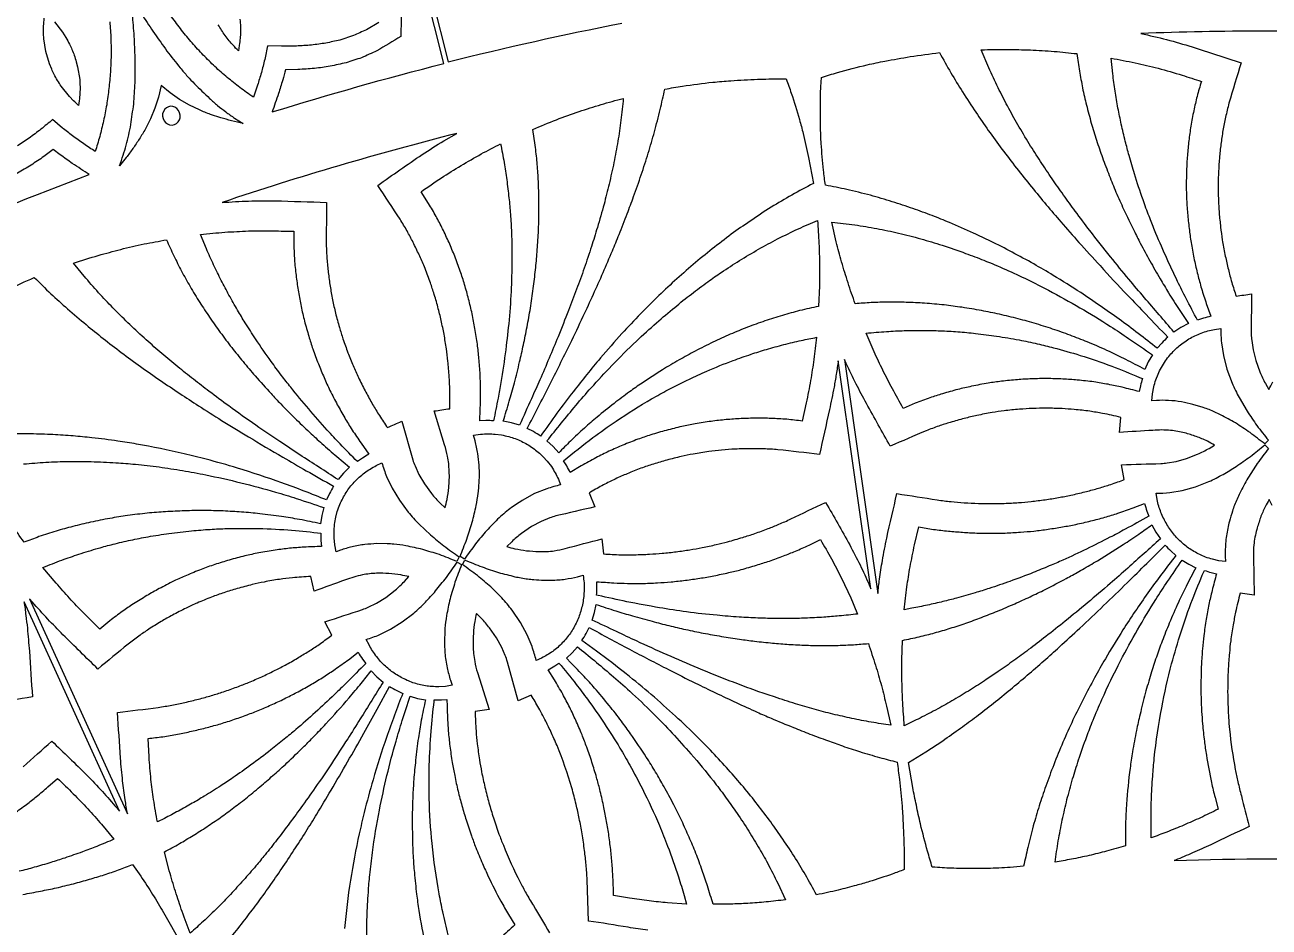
# Model space of a CAD drawing. Extents: x 10 to 990, y 10 to 990.
# Drawn here: x 350.2 to 500, y 787.2 to 895.8 of the extents above; entities that cross this region are included whole.
import ezdxf

# ---------------------------------------------------------------- set-up
doc = ezdxf.new("R2010")
doc.units = 0

msp = doc.modelspace()

# ---------------------------------------------------------------- linework, layer by layer
for points in [[(395.52, 913.8), (401.15, 891.35, -0.013282), (422.09, 896.03, -0.001905)], [(360.44, 896.18, -0.003133), (360.57, 894.12, -0.003097), (360.59, 892.12, -0.003103), (360.51, 890.13, -0.002729), (360.33, 888.15, -0.003329), (360.06, 886.2, -0.002784), (359.68, 884.26, -0.002622), (359.22, 882.37, 0.001228), (358.69, 880.57, -0.003312), (357.3, 881.48, -0.003801), (355.94, 882.46, -0.004162), (354.73, 883.4), (353.55, 884.41, -0.002248), (352.14, 883.25, -0.003639), (350.73, 882.18), (349.32, 881.24, 0.001103)], [(353.76, 896.17), (354.73, 894.94), (355.15, 894.3, -0.011416), (355.58, 893.5, -0.010526), (355.88, 892.86, -0.010041), (356.16, 892.15, -0.012536), (356.4, 891.35), (356.56, 890.75), (356.81, 889.23, -0.008639), (356.85, 888.38, -0.011056), (356.84, 887.6, -0.012065), (356.76, 886.68), (356.68, 886.12), (356.68, 886.12, -0.009172), (356.06, 886.69), (355.57, 887.2), (354.59, 888.42, -0.010229), (354.14, 889.13, -0.011643), (353.74, 889.86, -0.010333), (353.44, 890.5), (353.18, 891.14), (352.75, 892.6), (352.5, 894.14, -0.009735), (352.45, 894.98), (352.46, 895.69, -0.010506), (352.54, 896.61)], [(364.41, 896.89, 0.001577), (365.81, 894.78, 0.001976), (367.32, 892.67, 0.001605), (368.91, 890.64, 0.005455), (369.8, 889.61, 0.005902), (370.62, 888.72, 0.001768), (372.45, 886.96, 0.005025), (373.41, 886.11, 0.004159), (374.4, 885.34, 0.004907), (375.46, 884.59), (376.48, 883.94, -0.002751), (375.1, 884.27, -0.003329), (373.79, 884.63), (372.55, 885.03, -0.004722), (371.23, 885.57), (370.04, 886.14), (368.84, 886.82), (367.69, 887.62), (366.6, 888.53), (366.29, 887.13), (365.87, 885.8), (365.35, 884.52), (364.73, 883.29, -0.003807), (363.98, 882.06, -0.003811), (363.22, 880.93, -0.003587), (362.41, 879.83), (361.6, 878.84, 0.005106), (362.05, 880.11, 0.003181), (362.42, 881.34, 0.00532), (362.72, 882.56, 0.004415), (362.97, 883.83, -0.001308), (363.32, 886.28, -0.001078), (363.49, 888.84, 0.001799), (363.5, 891.5, 0.001295), (363.4, 894.1, 0.002113), (363.2, 896.76)], [(392.81, 896.12), (391.33, 895.23, 0.001121), (389.76, 894.52), (388.13, 893.99, 0.00111), (386.45, 893.62, 0.001086), (384.71, 893.38, -0.003263), (382.89, 893.26, -0.00206), (381.12, 893.24), (379.44, 893.29, -0.002396), (379.08, 891.64, -0.00332), (378.68, 890.07, -0.00246), (378.22, 888.55), (377.72, 887.1, -0.002996), (376.09, 888.27, -0.002436), (374.57, 889.49, -0.003213), (373.09, 890.79, -0.002916), (371.68, 892.18, -0.003091), (370.34, 893.64, -0.002843), (369.08, 895.17, -0.003537), (367.88, 896.77, -0.003323)], [(376.1, 896.51, -0.013033), (376.16, 895.59, -0.012724), (376.17, 894.96, -0.010266), (376.13, 894.2, -0.011015), (376.02, 893.35), (375.91, 892.7), (375.91, 892.7, -0.010425), (375.27, 893.36, -0.01065), (374.79, 893.91, -0.008745), (374.32, 894.52, -0.009786), (373.89, 895.17, -0.00857), (373.5, 895.83, -0.010135)], [(513.99, 894.8, 0.018607), (484.56, 894.78, -0.005996), (487.66, 894.05, -0.005207), (490.71, 893.17, -0.004237), (496.63, 891.24, 0.004014), (495.15, 886.38, 0.007907), (494.75, 884.7, 0.007826), (494.43, 883.09, 0.007214), (494.19, 881.45, 0.007873), (494.01, 879.81, 0.007936), (493.9, 878.15, 0.008056), (493.86, 876.38, 0.005574), (493.88, 874.92, 0.006549), (493.98, 873.16, 0.00639), (494.15, 871.48, 0.004993), (494.36, 869.93, 0.005914), (494.68, 868.19, 0.007217), (495.04, 866.55, 0.004612), (495.43, 865.03, 0.005145), (495.96, 863.34), (496.02, 863.16, -0.00148), (497.88, 863.42), (497.84, 858.57, 0.022814), (497.9, 857.81), (498.06, 856.69), (498.38, 855.41), (498.87, 854.04, 0.02108), (499.54, 852.64), (499.95, 851.93, 0.008883), (500.45, 852.83, 0.023664)], [(338.09, 869.75, -0.013282), (357.97, 877.8, -0.001905), (355.92, 879.13, -0.003677), (354.46, 880.18), (353.62, 880.82, -0.003745), (352.31, 879.83, 0.001114), (350.77, 878.8, 0.001349), (349.1, 877.84, -0.004855)], [(348.1, 863.95, -0.002396), (351.35, 865.4, 0.001779), (353.33, 863.45, 0.001617), (355.34, 861.63, 0.00286), (357.58, 859.73, 0.00287), (359.63, 858.07, 0.002054), (361.82, 856.38, 0.002594), (364.15, 854.67, 0.002981), (366.53, 853.01, 0.002812), (368.85, 851.44, 0.002342), (371.11, 849.96, 0.002962), (373.89, 848.2, 0.00334), (377.12, 846.23, 0.004419), (381.27, 843.77, 0.004514), (384.09, 842.14, 0.000982), (387.36, 840.28), (387.36, 840.28, 0.012913), (386.87, 839.38), (386.52, 838.62, 0.010894), (381.14, 840.69, 0.010947), (375.8, 842.46, 0.008711), (372.04, 843.52, 0.009795), (369.39, 844.18, 0.014543), (363.63, 845.35, 0.01213), (361.41, 845.71, 0.009439), (358.28, 846.1, 0.011203), (356.04, 846.32, 0.007523), (353.58, 846.48, 0.005406), (350.94, 846.57, 0.004566), (348.2, 846.57, 0.005879)], [(350.06, 842.95, -0.004623), (352.74, 843.16, -0.006018), (355.51, 843.26, -0.006414), (358.19, 843.24, -0.00698), (361.17, 843.1, -0.006397), (363.52, 842.92, -0.007053), (366.37, 842.59, -0.007778), (369.2, 842.16, -0.008689), (371.99, 841.64, -0.02126), (380.39, 839.56, -0.010207), (382.88, 838.8, -0.002678), (386.19, 837.7), (386.19, 837.7), (385.95, 836.74), (385.8, 835.75, 0.006887), (383.27, 836.27, 0.00639), (381.1, 836.63, 0.007628), (378.5, 836.96, 0.008197), (376.3, 837.16, 0.008055), (374.08, 837.29, 0.007534), (371.76, 837.35, 0.006855), (369.45, 837.31, 0.006797), (367.15, 837.2, 0.006392), (364.95, 837.03, 0.006441), (362.57, 836.74, 0.006989), (360.44, 836.4, 0.007297), (358.13, 835.94, 0.007473), (355.98, 835.43, 0.007664), (353.97, 834.87, 0.007518), (351.91, 834.2, 0.001404), (350.12, 833.53, -0.002097), (348.59, 835.69, -0.004133)], [(500.38, 837.96), (499.99, 838.66, 0.010404), (499.52, 837.81, 0.024277), (498.95, 836.48, 0.008476), (498.5, 835.07, 0.038392), (498.15, 833.2, 0.023625), (498.1, 831.81), (498.2, 827.16), (496.51, 827.39, 0.014788), (495.96, 825.12, 0.008323), (495.66, 823.59, 0.009127), (495.37, 821.65, 0.010631), (495.21, 820.19, 0.009551), (495.08, 818.33, 0.011364), (495.01, 816.36, 0.012589), (495.02, 814.49, 0.009536), (495.11, 812.44, 0.01029), (495.23, 810.98, 0.023463), (495.92, 806.18, 0.01293), (496.23, 804.69, 0.01144), (496.65, 803, -0.001444), (497.59, 799.31, 0.003056), (492.96, 797.09, -0.002954), (490.79, 796.12, -0.002964), (488.71, 795.26), (488.58, 795.21), (488.58, 795.21, -0.019669), (511.86, 795.16, -0.013584)], [(350.01, 806.49, -0.003516), (353.46, 809.58, -0.00419), (357.67, 805.5, -0.005629), (359.54, 803.52, -0.005368), (361.27, 801.55), (361.61, 801.14), (350.11, 826.37, -0.008968), (350.33, 824.72, -0.007036), (350.51, 823.18, -0.003449), (350.75, 820.42, 0.002665), (351.12, 814.9, 0.005626), (346.17, 814.05, 0.008121)], [(425.21, 786.83, -0.002967), (422.84, 787.17, 0.004415), (418.08, 787.92), (417.9, 792.9, 0.006959), (417.77, 794.7, 0.008511), (417.58, 796.42, 0.010188), (417.29, 798.43, 0.01204), (416.95, 800.25, 0.012009), (416.57, 801.97, 0.008927), (416.05, 803.96, 0.027621), (414.27, 809.05, 0.008774), (413.51, 810.75, 0.009702), (412.82, 812.17, 0.008285), (412.09, 813.54, 0.008728), (411.14, 815.13), (409.6, 814.43), (408.31, 819.11, 0.024354), (408.02, 819.91), (407.62, 820.86), (406.97, 822.02), (406.15, 823.21, 0.022061), (405.15, 824.38), (404.57, 824.94, 0.010404), (404.37, 823.99, 0.024277), (404.2, 822.56, 0.008476), (404.16, 821.07, 0.038392), (404.36, 819.18, 0.023625), (404.69, 817.84), (406.1, 813.4), (404.42, 813.15, 0.014788), (404.52, 810.81, 0.008323), (404.67, 809.26, 0.009127), (404.94, 807.32, 0.010631), (405.19, 805.87, 0.009551), (405.59, 804.05, 0.011364), (406.08, 802.14, 0.012589), (406.62, 800.34, 0.009536), (407.28, 798.4, 0.01029), (407.81, 797.04, 0.023463), (409.83, 792.62, 0.01293), (410.54, 791.28, 0.01144), (411.42, 789.78, -0.001444), (413.36, 786.51, 0.003056)], [(375.06, 786.02, 0.002069), (376.69, 788.07, 0.002167), (378.13, 789.96, 0.002526), (379.65, 792.07, 0.00297), (381.14, 794.23, 0.003298), (382.6, 796.44, 0.003607), (384.04, 798.68, 0.003765), (385.36, 800.8, 0.003417), (387.07, 803.67, 0.006671), (391.01, 810.53, 0.004045), (392.61, 813.42), (394.11, 816.17), (394.11, 816.17, 0.01132), (394.97, 815.67), (395.7, 815.33, 0.011081), (393.74, 810.04, 0.010933), (392.12, 804.93, 0.008787), (391.06, 801, 0.008188), (390.46, 798.42, 0.013135), (389.4, 792.83, 0.01632), (388.69, 787.01, 0.006818)], [(391.36, 786, -0.005556), (391.4, 788.41, -0.007159), (391.56, 791.38, -0.007503), (391.73, 793.48, -0.007235), (392.05, 796.16, -0.014763), (392.89, 801.28, -0.02071), (394.89, 809.57, -0.009163), (395.64, 812.05, -0.002264), (396.58, 814.99), (396.58, 814.99), (397.49, 814.73), (398.43, 814.56, 0.006487), (397.93, 812.09, 0.006033), (397.58, 809.99, 0.007926), (397.25, 807.28, 0.009944), (397.03, 804.96, 0.01011), (396.91, 802.91, 0.008723), (396.85, 800.78, 0.008714), (396.86, 798.36, 0.009651), (396.95, 795.76, 0.011811), (397.1, 793.76, 0.00961), (397.37, 791.15, 0.01243), (397.64, 789.21, 0.017012), (398.44, 784.94, 0.012575)], [(401.18, 786.25, -0.008052), (400.52, 789.04, -0.010726), (400.09, 791.18, -0.022211), (399.24, 797.25, -0.019739), (398.89, 802.66, -0.010891), (398.9, 806.68, -0.011413), (399.11, 810.78, -0.00806), (399.48, 814.37), (399.5, 814.56), (399.5, 814.56, 0.012397), (400.35, 814.55), (401.02, 814.58, 0.006674), (401.08, 812.5, 0.007487), (401.18, 810.79, 0.007545), (401.37, 808.99, 0.007942), (401.66, 807.02, 0.00767), (401.95, 805.43, 0.006978), (402.36, 803.57, 0.007301), (402.82, 801.82, 0.00783), (403.33, 800.09, 0.008185), (403.97, 798.2, 0.007629), (404.49, 796.78, 0.00747), (405.3, 794.84, 0.009213), (406, 793.3, 0.013693), (407.51, 790.31, 0.007131), (408.43, 788.7), (409.19, 787.45, -0.002462), (407.44, 785.87, -0.003421)], [(348.94, 800.9, 0.006358), (350.41, 801.97, 0.003909), (351.61, 802.91, 0.005476), (352.99, 804.08), (354.12, 805.1, -0.005367), (356.04, 803.25, -0.005693), (357.78, 801.44, -0.005725), (359.45, 799.57), (360.94, 797.77, -0.004277), (358.87, 796.91, -0.004129), (357.13, 796.25, -0.004992), (355.01, 795.51, -0.006475), (353.33, 794.97, -0.00563), (351.35, 794.39, -0.005587), (349.53, 793.91, -0.005989)], [(349.96, 791.13, 0.003994), (352.1, 791.53, 0.004657), (354.01, 791.92, 0.00479), (356.07, 792.42, 0.005365), (357.98, 792.95, 0.005062), (359.77, 793.49, 0.002571), (361.5, 794.08, -0.001503), (363.18, 794.72, -0.004824), (364.73, 792.47, -0.00473), (366.1, 790.31, -0.004779), (367.4, 788.11), (368.54, 786.05, -0.001428)]]:
    msp.add_lwpolyline(points, format="xyb")
for points in [[(379.98, 885.33, -0.013094), (400.66, 891.16), (394.99, 913.65, -0.000937), (393.5, 911.65, -0.002796), (392.4, 910.3), (391.64, 909.44, -0.004801), (392.49, 907.92), (393.36, 906.16), (394.14, 904.24), (394.77, 902.26), (395.23, 900.19), (395.48, 898.11, -0.005631), (395.52, 896.92, 0.000825), (395.47, 894.42, 0.002062), (392.58, 892.68, 0.001351), (390.75, 891.86, 0.001077), (388.88, 891.25, 0.001279), (386.98, 890.83, 0.001112), (385.06, 890.56, -0.002624), (383.08, 890.44), (381.57, 890.42, -0.004239), (381.25, 889.18, -0.002406), (380.74, 887.54, 0.00144), (379.98, 885.33)], [(490.28, 859.88), (489.38, 859.4), (488.54, 858.83, 0.001608), (484.97, 862.99, -0.003988), (483.11, 865.19, -0.003954), (480.9, 867.9, -0.006998), (478.41, 871.05, -0.003845), (476.66, 873.38, -0.004721), (475.25, 875.33, -0.003852), (473.86, 877.3, -0.002457), (472.47, 879.38, -0.001429), (471.12, 881.49, -0.002872), (469.75, 883.8, -0.003184), (468.5, 886.05, -0.002728), (467.36, 888.25, -0.003427), (466.25, 890.65), (465.33, 892.82, -0.005532), (468.45, 892.86, -0.00429), (471.25, 892.8, -0.004533), (474.12, 892.63, -0.001896), (476.86, 892.35, 0.00321), (477.16, 890.25, 0.003535), (477.53, 888.22, 0.003076), (478, 886.16, 0.004701), (478.58, 884, 0.004657), (479.21, 881.93, 0.004468), (479.93, 879.84, 0.004461), (480.75, 877.68, 0.004203), (481.56, 875.68, 0.003865), (482.48, 873.62, 0.00486), (483.73, 871.03, 0.005987), (484.49, 869.52, 0.004128), (485.63, 867.41, 0.004616), (486.87, 865.26, 0.004162), (487.9, 863.54, 0.003945), (489.18, 861.53), (490.28, 859.88)], [(487.8, 858.23, 0.012913), (487.06, 857.51), (486.52, 856.88, 0.010894), (481.94, 860.38, 0.010947), (477.31, 863.58, 0.008711), (474, 865.66, 0.009795), (471.65, 867.03, 0.014543), (466.45, 869.78, 0.01213), (464.42, 870.75, 0.009439), (461.52, 872.01, 0.011203), (459.44, 872.85, 0.007523), (457.12, 873.7, 0.005406), (454.62, 874.53, 0.004566), (451.99, 875.3, 0.005879), (449.14, 876, 0.001977), (446.58, 876.52, -0.00597), (446.35, 878.32, -0.008679), (446.07, 881.55, -0.008318), (446, 883.28, -0.002868), (445.97, 886.34, -0.008584), (446.03, 888.35), (446.1, 889.49, -0.006664), (448.02, 890.08, -0.010791), (451.62, 891.01, -0.009835), (453.74, 891.45, -0.004728), (456.79, 892, -0.002396), (460.31, 892.48, 0.001779), (461.67, 890.05, 0.001617), (463.08, 887.74, 0.00286), (464.69, 885.29, 0.00287), (466.19, 883.11, 0.002054), (467.83, 880.87, 0.002594), (469.58, 878.58, 0.002981), (471.39, 876.31, 0.002812), (473.17, 874.15, 0.002342), (474.92, 872.1, 0.002962), (477.1, 869.63, 0.00334), (479.64, 866.83, 0.004419), (482.93, 863.29, 0.004514), (485.18, 860.93, 0.000982), (487.8, 858.23)], [(492.97, 860.73, 0.010097), (492.08, 860.49), (491.38, 860.25, -0.004617), (490, 862.88, -0.008856), (488.98, 864.92, -0.015247), (486.2, 871.11, -0.009138), (485.54, 872.78, -0.009201), (484.82, 874.76, -0.011271), (483.79, 877.87, -0.00678), (483.14, 880.08, -0.007377), (482.68, 881.81, -0.005415), (482.2, 883.85, -0.005542), (481.8, 885.8, -0.004706), (481.45, 887.85, -0.005268), (481.17, 889.94), (480.98, 891.81, -0.004465), (483.88, 891.25, -0.004641), (486.62, 890.59, -0.00635), (489.51, 889.76, -0.001846), (491.84, 889.01, 0.005409), (491.32, 887.21, 0.004903), (490.92, 885.48, 0.007337), (490.57, 883.63, 0.006988), (490.33, 881.86, 0.007464), (490.15, 880.09, 0.007357), (490.05, 878.29, 0.007559), (490.02, 876.39, 0.005081), (490.06, 874.79, 0.006042), (490.19, 872.89, 0.005907), (490.39, 871.09, 0.004508), (490.63, 869.39, 0.005419), (490.99, 867.52, 0.00663), (491.4, 865.75, 0.004092), (491.85, 864.08, 0.004762), (492.43, 862.26), (492.97, 860.73)], [(412.3, 846.31, 0.012729), (411.43, 846.85), (410.68, 847.24, 0.002439), (413.33, 852.37, 0.002903), (415.84, 857.41, 0.003222), (417.43, 860.74, 0.006232), (418.65, 863.38, 0.006828), (420.94, 868.62, 0.009543), (421.74, 870.57, 0.005116), (422.72, 873.08, 0.003247), (423.49, 875.14, 0.001977), (424.41, 877.76, 0.002516), (425.26, 880.39, 0.001814), (426, 882.92, 0.003), (426.7, 885.64, -0.001194), (427.25, 888.07, -0.007783), (429.37, 888.44, -0.010186), (433.02, 888.91, -0.010067), (435.19, 889.09, -0.005437), (438.41, 889.27, -0.009944), (441.1, 889.31), (441.85, 889.3, -0.006831), (442.47, 887.6, -0.011075), (443.46, 884.41, -0.0096), (443.9, 882.73, -0.003502), (444.56, 879.84), (445.13, 876.72, 0.004732), (442.53, 875.33, 0.004578), (440.07, 873.87, 0.006073), (437.51, 872.19, 0.006043), (435.25, 870.6, 0.005552), (432.96, 868.85, 0.006165), (430.66, 866.96, 0.006575), (428.42, 864.99, 0.006989), (426.26, 862.96, 0.00679), (424.31, 861.02, 0.007494), (422.09, 858.65, 0.008733), (419.5, 855.71, 0.011548), (416.24, 851.69, 0.009041), (414.26, 849.06, 0.00563), (412.3, 846.31)], [(409.77, 847.62), (408.8, 847.92), (407.8, 848.12, 0.002304), (408.52, 850.5, 0.003428), (409.14, 852.71, 0.004353), (409.77, 855.25, 0.004721), (410.23, 857.29, 0.003596), (410.67, 859.45, 0.003441), (411.07, 861.71, 0.004352), (411.41, 864.07, 0.004436), (411.68, 866.32, 0.004644), (411.88, 868.47, 0.004639), (412.03, 870.79, 0.00308), (412.1, 872.81, 0.004276), (412.09, 875.09, 0.004682), (412.02, 877.23, 0.003651), (411.88, 879.25, 0.003692), (411.65, 881.32), (411.35, 883.23, -0.005953), (414.21, 884.4, -0.005921), (416.93, 885.38, -0.004299), (419.58, 886.23, -0.001872), (422.25, 886.97, -0.002568), (421.97, 884.33, -0.001993), (421.6, 881.8, -0.001893), (421.13, 879.26, -0.003056), (420.54, 876.65, -0.001519), (419.93, 874.22, -0.002941), (419.13, 871.42, -0.003489), (418.42, 869.12, -0.002763), (417.55, 866.54, -0.003137), (416.63, 863.98, -0.003759), (415.66, 861.44, -0.004156), (414.39, 858.26, -0.006291), (412.21, 853.1, -0.006343), (411.19, 850.81, 0.002354), (409.77, 847.62)], [(402.2, 882.75, 0.018607), (373.96, 874.44, -0.005996), (377.15, 874.61, -0.005207), (380.32, 874.63, -0.004237), (386.54, 874.44, 0.004014), (386.49, 869.36, 0.007907), (386.58, 867.64, 0.007826), (386.73, 866, 0.007214), (386.96, 864.36, 0.007873), (387.25, 862.73, 0.007936), (387.61, 861.11, 0.008056), (388.07, 859.4, 0.005574), (388.5, 858.01, 0.006549), (389.1, 856.35, 0.00639), (389.73, 854.79, 0.004993), (390.37, 853.35, 0.005914), (391.16, 851.77, 0.007217), (391.97, 850.3, 0.004612), (392.78, 848.96, 0.005145), (393.76, 847.48), (393.87, 847.33, -0.00148), (395.57, 848.1), (396.91, 843.44, 0.022814), (397.18, 842.73), (397.64, 841.7), (398.32, 840.55), (399.17, 839.38, 0.02108), (400.21, 838.22), (400.8, 837.66, 0.008883), (401.03, 838.67, 0.023664), (401.24, 840.12), (401.31, 841.52, 0.026481), (401.23, 843, 0.025679), (401.09, 843.88, 0.028972), (400.73, 845.26), (399.48, 849.33, -0.001432), (401.35, 849.61, 0.010632), (401.37, 851.79, 0.004481), (401.3, 853.46, 0.007066), (401.14, 855.34, 0.005186), (400.96, 856.81, 0.006127), (400.67, 858.56, 0.006706), (400.33, 860.22, 0.007507), (399.93, 861.85, 0.008042), (399.43, 863.56, 0.005953), (398.97, 864.95, 0.007783), (398.3, 866.69, 0.008158), (397.67, 868.13, 0.006967), (396.95, 869.63, 0.005783), (396.22, 871.01, 0.005342), (395.38, 872.42, 0.001827), (392.69, 876.49, -0.005649), (398.05, 880.21, -0.006061), (400.63, 881.84), (402.2, 882.75)], [(406.63, 848.15, 0.013576), (405.71, 848.19), (404.97, 848.16, 0.005551), (405.05, 850.27, 0.006908), (405.07, 852, 0.004239), (405.02, 853.73, 0.005033), (404.87, 855.64, 0.004428), (404.69, 857.36, 0.005616), (404.39, 859.25, 0.006197), (404.05, 861.03, 0.006927), (403.63, 862.8, 0.00592), (403.15, 864.55, 0.005209), (402.63, 866.18, 0.005753), (401.96, 867.95, 0.007337), (401.27, 869.62, 0.006676), (400.5, 871.25, 0.00561), (399.72, 872.76, 0.005107), (398.82, 874.31), (397.91, 875.73, -0.005934), (400.35, 877.4, -0.006201), (402.72, 878.88, -0.006157), (405.15, 880.28, -0.001433), (407.48, 881.5, -0.004673), (407.9, 879.24, -0.005235), (408.22, 877.18, -0.00511), (408.48, 874.99, -0.005448), (408.67, 873.01, -0.005464), (408.79, 870.82, -0.004852), (408.84, 868.8, -0.00541), (408.83, 866.52, -0.006478), (408.76, 864.22, -0.012795), (408.5, 860.29, -0.00468), (408.1, 856.71, -0.008037), (407.51, 852.75, -0.007944), (407.17, 850.88, -0.003604), (406.63, 848.15)], [(414.47, 844.29), (413.8, 845.04), (413.06, 845.72, -0.006383), (416.54, 850, -0.007616), (418.38, 852.12, -0.008793), (420.86, 854.79, -0.012784), (423.82, 857.73, -0.008758), (426.25, 859.94, -0.01022), (428.44, 861.8, -0.011465), (430.45, 863.41, -0.011265), (432.44, 864.89, -0.008553), (434.05, 866.02, -0.005903), (436.23, 867.43, -0.005714), (438.54, 868.81, -0.00499), (440.82, 870.05, -0.005778), (443.34, 871.27, -0.00183), (445.63, 872.27, -0.003888), (445.8, 869.49, -0.002586), (445.88, 866.98, -0.002473), (445.86, 864.4), (445.75, 861.93, 0.006451), (443.48, 861.41, 0.007121), (441.4, 860.84, 0.006916), (439.29, 860.17, 0.006573), (437.2, 859.41, 0.006394), (435.12, 858.56, 0.006448), (433.04, 857.61, 0.00672), (430.91, 856.54, 0.006174), (428.96, 855.47, 0.006119), (426.96, 854.29, 0.00804), (424.51, 852.69, 0.009371), (423, 851.64, 0.007075), (421.14, 850.24, 0.008307), (419.1, 848.59, 0.008512), (417.57, 847.27, 0.007205), (415.89, 845.7, 0.001455), (414.47, 844.29)], [(485.94, 856.09), (485.44, 855.24), (485.02, 854.33, 0.006887), (482.73, 855.53, 0.00639), (480.76, 856.49, 0.007628), (478.36, 857.54, 0.008197), (476.3, 858.35, 0.008055), (474.21, 859.11, 0.007534), (472, 859.81, 0.006855), (469.77, 860.43, 0.006797), (467.53, 860.97, 0.006392), (465.37, 861.42, 0.006441), (463.01, 861.81, 0.006989), (460.87, 862.1, 0.007297), (458.52, 862.3, 0.007473), (456.32, 862.41, 0.007664), (454.22, 862.44, 0.007518), (452.07, 862.38, 0.001404), (450.16, 862.24, -0.002097), (449.3, 864.75, -0.004133), (448.53, 867.3, -0.002636), (447.89, 869.68), (447.35, 872.07, -0.004947), (450.12, 871.75, -0.004391), (452.76, 871.3, -0.004623), (455.39, 870.75, -0.006018), (458.07, 870.06, -0.006414), (460.64, 869.29, -0.00698), (463.46, 868.31, -0.006397), (465.66, 867.48, -0.007053), (468.3, 866.36, -0.007778), (470.9, 865.15, -0.008689), (473.43, 863.86, -0.02126), (480.91, 859.51, -0.010207), (483.07, 858.07, -0.002678), (485.94, 856.09)], [(391.63, 844.14, 0.010097), (390.84, 843.65), (390.24, 843.23, -0.004617), (388.17, 845.36, -0.008856), (386.62, 847.03, -0.015247), (382.21, 852.19, -0.009138), (381.1, 853.61, -0.009201), (379.86, 855.3, -0.011271), (377.98, 858, -0.00678), (376.74, 859.94, -0.007377), (375.81, 861.47, -0.005415), (374.78, 863.29, -0.005542), (373.85, 865.04, -0.004706), (372.93, 866.92, -0.005268), (372.07, 868.84), (371.36, 870.58, -0.004465), (374.3, 870.86, -0.004641), (377.12, 871, -0.00635), (380.13, 871.02, -0.001846), (382.58, 870.96, 0.005409), (382.59, 869.08, 0.004903), (382.68, 867.31, 0.007337), (382.88, 865.43, 0.006988), (383.14, 863.66, 0.007464), (383.46, 861.92, 0.007357), (383.87, 860.16, 0.007559), (384.39, 858.34, 0.005081), (384.87, 856.8, 0.006042), (385.54, 855.02, 0.005907), (386.23, 853.35, 0.004508), (386.94, 851.79, 0.005419), (387.82, 850.09, 0.00663), (388.71, 848.51, 0.004092), (389.61, 847.04, 0.004762), (390.68, 845.45), (391.63, 844.14)], [(389.29, 842.57), (388.56, 841.85), (387.91, 841.07, 0.001608), (383.31, 844.05, -0.003988), (380.91, 845.64, -0.003954), (378.02, 847.61, -0.006998), (374.75, 849.94, -0.003845), (372.41, 851.68, -0.004721), (370.51, 853.15, -0.003852), (368.62, 854.65, -0.002457), (366.7, 856.25, -0.001429), (364.81, 857.9, -0.002872), (362.84, 859.73, -0.003184), (361.01, 861.54, -0.002728), (359.3, 863.32, -0.003427), (357.56, 865.32), (356.06, 867.14, -0.005532), (359.05, 868.06, -0.00429), (361.75, 868.79, -0.004533), (364.56, 869.44, -0.001896), (367.26, 869.94, 0.00321), (368.14, 868.01, 0.003535), (369.07, 866.16, 0.003076), (370.1, 864.32, 0.004701), (371.26, 862.41, 0.004657), (372.45, 860.61, 0.004468), (373.73, 858.8, 0.004461), (375.12, 856.96, 0.004203), (376.47, 855.27, 0.003865), (377.93, 853.55, 0.00486), (379.85, 851.42, 0.005987), (381.01, 850.18, 0.004128), (382.7, 848.48, 0.004616), (384.5, 846.76, 0.004162), (385.97, 845.41, 0.003945), (387.77, 843.84), (389.29, 842.57)], [(484.74, 853.23, 0.013378), (484.5, 852.37), (484.36, 851.66, 0.007728), (482.31, 852.18, 0.008648), (480.62, 852.54, 0.005743), (478.91, 852.83, 0.008218), (476.9, 853.05, 0.008697), (475.18, 853.18, 0.008592), (473.25, 853.23, 0.009228), (471.42, 853.2, 0.007899), (469.69, 853.1, 0.008272), (467.78, 852.91, 0.00597), (466.17, 852.69, 0.007743), (464.18, 852.3, 0.008209), (462.52, 851.92, 0.008734), (460.68, 851.41, 0.006068), (459.16, 850.92, 0.008019), (457.4, 850.26), (455.94, 849.65, -0.002926), (454.64, 852, -0.003688), (453.49, 854.24, -0.002009), (452.45, 856.44), (451.48, 858.69, -0.007247), (453.93, 858.9, -0.007978), (456.08, 859.01, -0.008741), (458.54, 859.03, -0.00889), (460.38, 858.99, -0.007244), (462.52, 858.87, -0.007934), (464.66, 858.67, -0.009134), (467.19, 858.34, -0.010346), (469.9, 857.88, -0.010812), (472.09, 857.42, -0.011888), (474.05, 856.94, -0.0125), (477.25, 856.03, -0.011727), (481.05, 854.73, -0.008979), (484.37, 853.38), (484.74, 853.23)], [(499.48, 845.36, 0.001692), (497.7, 846.73, 0.001578), (495.95, 847.89, 0.00721), (494.14, 848.88, 0.016133), (492.78, 849.49, 0.028005), (492.05, 849.74), (490.83, 850.12, 0.01668), (489.45, 850.42, 0.03597), (487.88, 850.59, 0.026215), (486.42, 850.6), (485.88, 850.56), (485.96, 851.4), (486.11, 852.22, -0.013576), (486.36, 853.09), (486.62, 853.77, -0.01292), (487.02, 854.57), (487.38, 855.18, -0.014506), (487.91, 855.89, -0.01563), (488.45, 856.5, -0.016312), (489.03, 857.05, -0.016234), (489.66, 857.55, -0.013517), (490.34, 858, -0.017024), (491.06, 858.39, -0.015247), (491.82, 858.71, -0.014156), (492.6, 858.97, -0.01582), (493.43, 859.16), (494.19, 859.28, 0.030241), (494.26, 857.55), (494.49, 856.01), (494.92, 854.37), (495.53, 852.7, 0.019773), (496.39, 850.94), (497.34, 849.32, -0.001346), (498.52, 847.58, -0.001536), (499.91, 845.8), (499.48, 845.36)], [(415.87, 841.92, 0.010688), (415.44, 842.71), (415.06, 843.33, -0.013669), (418.58, 846.12, -0.009082), (421.38, 848.1, -0.01806), (425.66, 850.79, -0.007865), (427.63, 851.88, -0.009347), (430.2, 853.16, -0.012086), (432.29, 854.12, -0.014767), (435.47, 855.41, -0.008546), (437.63, 856.16, -0.008385), (439.47, 856.75, -0.00696), (441.57, 857.32, -0.007679), (443.68, 857.83, -0.001427), (445.52, 858.2, -0.00188), (445.2, 855.54, -0.002088), (444.8, 853.01, -0.00349), (444.28, 850.31), (443.8, 848.12, 0.005659), (441.93, 848.33, 0.007605), (440.04, 848.44, 0.007902), (438.24, 848.46, 0.007255), (436.43, 848.41, 0.007923), (434.63, 848.29, 0.007769), (432.81, 848.08, 0.007983), (430.9, 847.78, 0.00599), (429.3, 847.46, 0.006984), (427.42, 847, 0.008563), (425.56, 846.45, 0.005847), (424, 845.93, 0.006695), (422.2, 845.22, 0.008206), (420.52, 844.48, 0.005708), (418.96, 843.71, 0.008185), (417.19, 842.71), (415.87, 841.92)], [(408.23, 833, 0.009254), (409.19, 832.75, 0.023689), (410.61, 832.51, 0.007317), (412.07, 832.4, 0.03906), (413.94, 832.5, 0.024226), (415.27, 832.77, -0.0034), (419.68, 833.93), (419.87, 832.13, 0.009813), (421.97, 832.02, 0.003804), (423.59, 832.02, 0.005909), (425.41, 832.09, 0.007353), (426.93, 832.2, 0.006837), (428.63, 832.39, 0.007508), (430.25, 832.62, 0.006454), (431.76, 832.89, 0.006508), (433.44, 833.25, 0.004709), (434.81, 833.58, 0.006933), (436.63, 834.11, 0.00849), (438.08, 834.58, 0.008178), (439.68, 835.17, 0.008034), (440.99, 835.69, 0.006278), (442.43, 836.33, -0.003516), (446.61, 838.32, -0.00419), (449.5, 833.22, -0.005629), (450.75, 830.8, -0.005368), (451.85, 828.42), (452.05, 827.93), (448.13, 855.38, -0.008968), (447.88, 853.74, -0.007036), (447.62, 852.21, -0.003449), (447.07, 849.49, 0.002665), (445.87, 844.08, 0.005626), (440.87, 844.67, 0.008121), (439.15, 844.77, 0.007943), (437.5, 844.79, 0.009382), (435.74, 844.74, 0.010236), (434.09, 844.62, 0.008606), (432.53, 844.44, 0.009666), (430.67, 844.14, 0.009738), (429.22, 843.85, 0.009397), (427.5, 843.42, 0.009423), (425.88, 842.94, 0.009505), (424.38, 842.43, 0.009298), (422.73, 841.78, 0.008749), (421.28, 841.14, 0.00622), (419.87, 840.44, 0.006975), (418.32, 839.57), (418.15, 839.47), (418.81, 837.78, 0.003495), (414.12, 836.69, 0.023156), (413.4, 836.45), (412.35, 836.04), (411.19, 835.41), (409.99, 834.6, 0.022773), (408.82, 833.59), (408.23, 833)], [(448.87, 855.52), (452.89, 827.36, -0.012311), (453.1, 829.07, -0.006417), (453.44, 831.33, -0.005765), (453.96, 834.02, -0.002683), (455.19, 839.39, -0.00163), (460.04, 838.62, 0.005786), (461.7, 838.42, 0.005803), (463.29, 838.28, 0.007084), (464.99, 838.2, 0.008271), (466.6, 838.18, 0.006576), (468.11, 838.21, 0.006365), (469.82, 838.3, 0.007496), (471.33, 838.43, 0.007155), (473.03, 838.65, 0.007189), (474.64, 838.91, 0.007472), (476.14, 839.2, 0.006956), (477.81, 839.59, 0.00669), (479.29, 839.99, 0.003965), (480.75, 840.43, 0.004459), (482.37, 841), (482.55, 841.07), (482.21, 842.85, -0.003391), (486.97, 843, 0.022335), (487.71, 843.08), (488.8, 843.26), (490.05, 843.61), (491.39, 844.12, 0.020945), (492.76, 844.82), (493.42, 845.23, 0.010231), (492.56, 845.69, 0.025551), (491.23, 846.26, 0.009265), (489.82, 846.7, 0.033955), (488.14, 847, 0.039862), (486, 847, 0.002897), (481.98, 846.75), (482.13, 848.56, 0.014724), (479.94, 849.04, 0.006253), (478.4, 849.3, 0.008427), (476.54, 849.51, 0.006312), (475.07, 849.62, 0.008789), (473.2, 849.66, 0.009532), (471.52, 849.63, 0.00836), (469.94, 849.54, 0.009867), (468.08, 849.35, 0.010027), (466.64, 849.15, 0.009631), (464.82, 848.79, 0.010572), (463.29, 848.43, 0.010202), (461.61, 847.96, 0.009592), (460.23, 847.52, 0.008567), (458.71, 846.95, 0.003535), (454.38, 845.09, 0.001576), (451.51, 850.23, -0.001485), (450.28, 852.57, -0.003421), (449.09, 855.03), (448.87, 855.52)], [(402.6, 831.8, -0.001625), (403.42, 833.91, -0.001479), (404.06, 835.93, 0.004329), (404.54, 837.95, 0.014144), (404.78, 839.43, 0.027527), (404.85, 840.2), (404.93, 841.48, 0.015143), (404.89, 842.81, 0.030674), (404.74, 844.2, 0.019293), (404.41, 845.73), (404.2, 846.42), (405.06, 846.54, -0.014059), (406.01, 846.58, -0.015058), (406.84, 846.54), (407.58, 846.45, -0.012089), (408.47, 846.24, -0.016387), (409.24, 846, -0.014856), (409.99, 845.68, -0.015861), (410.71, 845.3, -0.015452), (411.38, 844.87, -0.015854), (412.01, 844.37, -0.014018), (412.61, 843.82), (413.09, 843.29), (413.59, 842.64, -0.013395), (414.06, 841.87, -0.015353), (414.43, 841.12), (414.71, 840.43, 0.030731), (413.04, 839.96), (411.58, 839.38), (410.08, 838.57, 0.00145), (408.61, 837.57, 0.022213), (407.12, 836.29, 0.001577), (405.81, 834.95, 0.001614), (404.45, 833.33, 0.001806), (403.14, 831.5), (402.6, 831.8)], [(499.92, 844.82, 0.001539), (498.57, 843.02, 0.001346), (497.43, 841.26, 0.006778), (496.46, 839.45, 0.015564), (495.83, 838, 0.022764), (495.59, 837.27, 0.009602), (495.21, 836.06, 0.025025), (494.86, 834.31, 0.021214), (494.76, 833.39, 0.021886), (494.71, 831.84), (494.73, 831.21), (493.95, 831.31), (493.17, 831.48, -0.012983), (492.35, 831.74, -0.016563), (491.64, 832.05, -0.012436), (490.95, 832.42, -0.016938), (490.3, 832.83, -0.014496), (489.7, 833.3, -0.014488), (489.12, 833.83, -0.014986), (488.59, 834.4, -0.014973), (488.12, 835.01, -0.012659), (487.68, 835.68, -0.015178), (487.3, 836.38, -0.014557), (486.97, 837.12, -0.013279), (486.71, 837.88, -0.014329), (486.51, 838.68), (486.38, 839.42, 0.029241), (488.05, 839.52), (489.54, 839.77), (491.13, 840.21), (492.74, 840.83, 0.019633), (494.46, 841.7, -0.001355), (496.03, 842.66, -0.001608), (497.74, 843.85, -0.001705), (499.49, 845.25), (499.92, 844.82)], [(402.2, 831.22, 0.001692), (400.11, 832.04, 0.001578), (398.1, 832.66, 0.00721), (396.09, 833.1, 0.016133), (394.61, 833.29, 0.028005), (393.84, 833.33), (392.56, 833.36, 0.01668), (391.15, 833.25, 0.03597), (389.6, 832.97, 0.026215), (388.2, 832.57), (387.69, 832.39), (387.53, 833.21), (387.44, 834.04, -0.013576), (387.44, 834.94), (387.49, 835.67, -0.01292), (387.65, 836.56), (387.82, 837.23, -0.014506), (388.13, 838.07, -0.01563), (388.48, 838.81, -0.016312), (388.88, 839.5, -0.016234), (389.34, 840.15, -0.013517), (389.87, 840.77, -0.017024), (390.45, 841.35, -0.015247), (391.09, 841.88, -0.014156), (391.77, 842.34, -0.01582), (392.51, 842.76), (393.2, 843.09, 0.030241), (393.76, 841.45), (394.41, 840.04), (395.29, 838.58), (396.34, 837.16, 0.019773), (397.67, 835.7), (399.03, 834.42, -0.001346), (400.66, 833.08, -0.001536), (402.49, 831.76), (402.2, 831.22)], [(485, 838.2, 0.014748), (485.29, 837.26), (485.5, 836.67, -0.004333), (482.67, 835.09, -0.007985), (480.82, 834.12, -0.012709), (475.18, 831.38, -0.007178), (473.53, 830.67, -0.007046), (471.6, 829.88, -0.010368), (468.79, 828.82, -0.006735), (466.3, 827.97, -0.010462), (464.6, 827.44, -0.007798), (462.36, 826.8, -0.010404), (460.73, 826.39, -0.009466), (458.86, 825.96, -0.010764), (456.98, 825.59), (456.06, 825.41, -0.005448), (456.39, 828.14, -0.003996), (456.77, 830.55, -0.005754), (457.31, 833.21), (457.81, 835.37, 0.002948), (459.59, 835.08, 0.005403), (461.38, 834.87, 0.005343), (463.09, 834.73, 0.005072), (464.8, 834.64, 0.005705), (466.51, 834.61, 0.00541), (468.23, 834.64, 0.006033), (470.05, 834.74, 0.006774), (471.68, 834.88, 0.004867), (473.4, 835.1, 0.004865), (475.12, 835.37, 0.003307), (476.74, 835.68, 0.004458), (478.52, 836.09, 0.005738), (480.21, 836.54, 0.003298), (481.8, 837.03, 0.005696), (483.62, 837.67), (485, 838.2)], [(385.84, 834.62, 0.013378), (385.85, 833.73), (385.92, 833.01, 0.007728), (383.81, 832.93, 0.008648), (382.08, 832.8, 0.005743), (380.36, 832.59, 0.008218), (378.37, 832.25, 0.008697), (376.68, 831.88, 0.008592), (374.82, 831.38, 0.009228), (373.07, 830.84, 0.007899), (371.44, 830.26, 0.008272), (369.66, 829.53, 0.00597), (368.17, 828.87, 0.007743), (366.38, 827.94, 0.008209), (364.89, 827.1, 0.008734), (363.27, 826.1, 0.006068), (361.94, 825.2, 0.008019), (360.44, 824.07), (359.22, 823.07, -0.002926), (357.31, 824.97, -0.003688), (355.58, 826.79, -0.002009), (353.96, 828.61), (352.39, 830.49, -0.007247), (354.68, 831.38, -0.007978), (356.71, 832.09, -0.008741), (359.07, 832.81, -0.00889), (360.84, 833.29, -0.007244), (362.93, 833.78, -0.007934), (365.04, 834.19, -0.009134), (367.56, 834.58, -0.010346), (370.29, 834.9, -0.010812), (372.52, 835.08, -0.011888), (374.54, 835.17, -0.0125), (377.87, 835.19, -0.011727), (381.88, 835.02, -0.008979), (385.44, 834.66), (385.84, 834.62)], [(485.87, 835.61), (486.34, 834.74), (486.9, 833.92, 0.002063), (482.98, 830.42, -0.003999), (480.86, 828.56, -0.003468), (478.13, 826.24, -0.006448), (475.45, 824.03, -0.004057), (473.11, 822.18, -0.006238), (471.04, 820.6, -0.008244), (469.26, 819.29, -0.008315), (467.38, 817.97, -0.006451), (465.95, 816.99, -0.002806), (464.04, 815.77, -0.002493), (462.04, 814.56, -0.001875), (460.1, 813.46, -0.002331), (457.98, 812.36, 0.001854), (456.08, 811.44, -0.00395), (455.89, 814.22, -0.004753), (455.79, 816.8, -0.005059), (455.78, 819.36), (455.85, 821.71, 0.003893), (457.87, 822.15, 0.004908), (459.73, 822.62, 0.004539), (461.61, 823.17, 0.003597), (463.5, 823.79, 0.003512), (465.38, 824.48, 0.003568), (467.3, 825.23, 0.004298), (469.37, 826.12, 0.004828), (471.21, 826.96, 0.00349), (473.03, 827.84, 0.004494), (475.58, 829.18, 0.009873), (477.07, 829.99, 0.005287), (478.87, 831.04, 0.007992), (482.41, 833.24, 0.003407), (484.31, 834.51, -0.001533), (485.87, 835.61)], [(419.03, 827.17, 0.012138), (419.08, 828.06), (419.08, 828.78, 0.005001), (421.1, 828.64, 0.006212), (422.76, 828.57, 0.003557), (424.42, 828.56, 0.005543), (426.35, 828.64, 0.006624), (428, 828.76, 0.004788), (429.73, 828.95, 0.004878), (431.45, 829.19, 0.005705), (433.16, 829.49, 0.006078), (434.94, 829.87, 0.003916), (436.44, 830.23, 0.005686), (438.29, 830.77, 0.006082), (439.84, 831.27, 0.006358), (441.54, 831.89, 0.003909), (442.97, 832.45, 0.005476), (444.61, 833.18), (445.98, 833.84, -0.005367), (447.31, 831.52, -0.005693), (448.47, 829.3, -0.005725), (449.54, 827.03), (450.46, 824.88, -0.004277), (448.24, 824.65, -0.004129), (446.38, 824.5, -0.004992), (444.14, 824.39, -0.006475), (442.37, 824.34, -0.00563), (440.31, 824.35, -0.005587), (438.43, 824.4, -0.005989), (436.18, 824.52, -0.007015), (433.54, 824.73, -0.014148), (429.87, 825.15, -0.007347), (426.6, 825.64, -0.006808), (422.67, 826.37, -0.003685), (419.22, 827.13), (419.03, 827.17)], [(487.47, 833.19, 0.01132), (488.16, 832.48), (488.76, 831.94, 0.011081), (485.39, 827.42, 0.010933), (482.4, 822.97, 0.008787), (480.28, 819.5, 0.008188), (478.97, 817.19, 0.013135), (476.38, 812.13, 0.01632), (474.06, 806.74, 0.006818), (473.11, 804.17, 0.006322), (472.31, 801.78, 0.006093), (471.6, 799.37, 0.006314), (470.94, 796.76, 0.001173), (470.44, 794.52, -0.006954), (468.84, 794.38, -0.00787), (466.1, 794.25, -0.01056), (464.46, 794.24, -0.002567), (462.04, 794.27, -0.00922), (459.77, 794.4), (459.44, 794.42, -0.006797), (458.88, 796.32, -0.0092), (458.02, 799.61, -0.009245), (457.53, 801.88, -0.005319), (457.09, 804), (456.58, 807.01), (458.68, 808.3), (460.7, 809.63, 0.002069), (462.84, 811.15, 0.002167), (464.76, 812.55, 0.002526), (466.81, 814.15, 0.00297), (468.85, 815.8, 0.003298), (470.87, 817.51, 0.003607), (472.89, 819.25, 0.003765), (474.75, 820.92, 0.003417), (477.2, 823.18, 0.006671), (482.91, 828.65, 0.004045), (485.26, 830.98), (487.47, 833.19)], [(403.17, 831.39, -0.001798), (405.25, 830.55, -0.001618), (407.23, 829.89, 0.00395), (409.2, 829.38, 0.013962), (410.73, 829.11, 0.022357), (411.48, 829.04, 0.008395), (412.72, 828.95, 0.024908), (414.46, 829, 0.018664), (415.26, 829.09, 0.018338), (416.74, 829.38), (417.42, 829.56, -0.013227), (417.52, 828.64, -0.014171), (417.54, 827.81, -0.013457), (417.48, 827, -0.015303), (417.37, 826.2, -0.012509), (417.18, 825.42, -0.016089), (416.95, 824.67, -0.014355), (416.65, 823.95, -0.014405), (416.29, 823.24, -0.015174), (415.88, 822.59, -0.015506), (415.43, 821.98, -0.01308), (414.91, 821.4, -0.015858), (414.35, 820.87, -0.01581), (413.75, 820.39, -0.013455), (413.1, 819.97, -0.015389), (412.41, 819.59), (411.76, 819.31, 0.028166), (411.26, 820.96), (410.67, 822.4), (409.86, 823.88), (408.87, 825.34, 0.02144), (407.61, 826.83), (406.29, 828.15, 0.001492), (404.7, 829.51, 0.001633), (402.88, 830.84), (403.17, 831.39)], [(489.51, 831.37), (490.31, 830.87), (491.16, 830.44, 0.006487), (489.99, 828.21, 0.006033), (489.07, 826.29, 0.007926), (487.98, 823.78, 0.009944), (487.12, 821.61, 0.01011), (486.42, 819.69, 0.008723), (485.76, 817.66, 0.008714), (485.09, 815.33, 0.009651), (484.46, 812.81, 0.011811), (484.02, 810.85, 0.00961), (483.55, 808.28, 0.01243), (483.26, 806.33, 0.017012), (482.83, 802.01, 0.012575), (482.73, 800.18, 0.011773), (482.69, 798.32), (482.69, 796.97, -0.003069), (480.43, 796.33, -0.003162), (478.32, 795.81, -0.003684), (476.19, 795.36, 0.001912), (474.23, 795.01, -0.003751), (474.61, 797.57, -0.005156), (475.1, 800.1, -0.005656), (475.66, 802.54, -0.006355), (476.34, 805.03, -0.005556), (477.05, 807.32, -0.007159), (478.04, 810.13, -0.007503), (478.8, 812.1, -0.007235), (479.86, 814.58, -0.014763), (482.11, 819.25, -0.02071), (486.36, 826.65, -0.009163), (487.78, 828.82, -0.002264), (489.51, 831.37)], [(350.78, 826.71), (362.57, 800.82, -0.012311), (362.29, 802.53, -0.006417), (361.98, 804.79, -0.005765), (361.72, 807.52, -0.002683), (361.38, 813.02, -0.00163), (366.26, 813.64, 0.005786), (367.91, 813.92, 0.005803), (369.48, 814.24, 0.007084), (371.13, 814.64, 0.008271), (372.67, 815.07, 0.006576), (374.12, 815.52, 0.006365), (375.74, 816.1, 0.007496), (377.15, 816.65, 0.007155), (378.72, 817.33, 0.007189), (380.19, 818.04, 0.007472), (381.54, 818.73, 0.006956), (383.03, 819.58, 0.00669), (384.34, 820.38, 0.003965), (385.62, 821.22, 0.004459), (387.02, 822.23), (387.16, 822.34), (386.34, 823.95, -0.003391), (390.86, 825.43, 0.022335), (391.55, 825.72), (392.55, 826.2), (393.65, 826.89), (394.79, 827.76, 0.020945), (395.9, 828.81), (396.43, 829.39, 0.010231), (395.46, 829.59, 0.025551), (394.03, 829.77, 0.009265), (392.56, 829.79, 0.033955), (390.85, 829.6, 0.039862), (388.8, 829, 0.002897), (385.02, 827.62), (384.65, 829.4, 0.014724), (382.41, 829.25, 0.006253), (380.86, 829.06, 0.008427), (379.02, 828.74, 0.006312), (377.58, 828.43, 0.008789), (375.78, 827.95, 0.009532), (374.17, 827.45, 0.00836), (372.68, 826.92, 0.009867), (370.95, 826.21, 0.010027), (369.62, 825.6, 0.009631), (367.98, 824.75, 0.010572), (366.61, 823.98, 0.010202), (365.13, 823.05, 0.009592), (363.93, 822.24, 0.008567), (362.64, 821.26, 0.003535), (359, 818.26, 0.001576), (354.8, 822.38, -0.001485), (352.96, 824.28, -0.003421), (351.12, 826.31), (350.78, 826.71)], [(402.78, 830.83, 0.001539), (401.99, 828.72, 0.001346), (401.39, 826.71, 0.006778), (400.97, 824.7, 0.015564), (400.78, 823.14, 0.022764), (400.75, 822.37, 0.009602), (400.73, 821.1, 0.025025), (400.88, 819.32, 0.021214), (401.05, 818.41, 0.021886), (401.44, 816.91), (401.63, 816.31), (400.85, 816.18), (400.06, 816.13, -0.012983), (399.2, 816.15, -0.016563), (398.43, 816.24, -0.012436), (397.66, 816.4, -0.016938), (396.93, 816.62, -0.014496), (396.22, 816.9, -0.014488), (395.51, 817.25, -0.014986), (394.84, 817.65, -0.014973), (394.21, 818.1, -0.012659), (393.61, 818.61, -0.015178), (393.04, 819.17, -0.014557), (392.52, 819.79, -0.013279), (392.06, 820.45, -0.014329), (391.64, 821.16), (391.31, 821.83, 0.029241), (392.88, 822.4), (394.24, 823.06), (395.64, 823.93), (397.02, 824.98, 0.019633), (398.42, 826.3, -0.001355), (399.66, 827.66, -0.001608), (400.95, 829.29, -0.001705), (402.24, 831.12), (402.78, 830.83)], [(492.2, 830.14, 0.012397), (493, 829.88), (493.66, 829.73, 0.006674), (493.13, 827.71, 0.007487), (492.74, 826.04, 0.007545), (492.41, 824.26, 0.007942), (492.14, 822.28, 0.00767), (491.97, 820.68, 0.006978), (491.84, 818.78, 0.007301), (491.79, 816.97, 0.00783), (491.79, 815.16, 0.008185), (491.87, 813.17, 0.007629), (491.97, 811.66, 0.00747), (492.2, 809.58, 0.009213), (492.44, 807.9, 0.013693), (493.05, 804.6, 0.007131), (493.48, 802.8), (493.86, 801.39, -0.002462), (491.73, 800.36, -0.003421), (489.72, 799.47, -0.004), (487.69, 798.64, 0.00149), (485.79, 797.93, -0.005849), (485.78, 800.41, -0.007119), (485.82, 802.49, -0.008052), (485.98, 805.36, -0.010726), (486.17, 807.53, -0.022211), (487.07, 813.59, -0.019739), (488.26, 818.89, -0.010891), (489.39, 822.74, -0.011413), (490.75, 826.62, -0.00806), (492.12, 829.96), (492.2, 830.14)], [(418.5, 824.15), (418.79, 825.07), (418.99, 826.04, 0.002963), (421.34, 825.27, 0.003454), (423.35, 824.66, 0.003922), (425.73, 824.01, 0.00529), (427.74, 823.49, 0.004786), (429.77, 823.02, 0.004159), (431.88, 822.59, 0.004761), (434.07, 822.2, 0.005523), (436.25, 821.86, 0.004314), (438.06, 821.61, 0.003994), (440.22, 821.39, 0.004657), (442.17, 821.23, 0.00479), (444.28, 821.13, 0.005365), (446.26, 821.09, 0.005062), (448.13, 821.11, 0.002571), (449.96, 821.19, -0.001503), (451.75, 821.33, -0.004824), (452.61, 818.73, -0.00473), (453.32, 816.27, -0.004779), (453.94, 813.8), (454.45, 811.5, -0.001428), (452.1, 811.86, -0.002861), (449.76, 812.32, -0.003199), (447.49, 812.83, -0.002504), (445.24, 813.42, -0.003041), (442.98, 814.08, -0.003314), (440.45, 814.9, -0.003368), (438.45, 815.57, -0.002937), (436.02, 816.47, -0.003785), (433.59, 817.42, -0.004723), (431.25, 818.38, -0.008505), (423.84, 821.64, -0.006168), (421.44, 822.77, 0.002583), (418.5, 824.15)], [(417.26, 821.69, 0.011282), (417.77, 822.54), (418.14, 823.26, 0.002159), (422.98, 820.65, 0.002435), (427.69, 818.2, 0.002808), (430.93, 816.58, 0.005629), (433.35, 815.4, 0.005938), (438.37, 813.07, 0.008952), (440.04, 812.35, 0.005255), (442.72, 811.23, 0.009192), (444.72, 810.44, 0.008002), (446.84, 809.65, 0.006034), (448.64, 809, 0.001701), (450.7, 808.32, 0.002201), (453.09, 807.62, -0.002076), (455.21, 807.05, -0.007814), (455.49, 804.97, -0.008831), (455.8, 801.74, -0.009578), (455.94, 799.42, -0.004757), (456.04, 797.07, -0.007387), (456.06, 794.31), (456.06, 794.12, -0.005364), (454.63, 793.58, -0.009296), (451.87, 792.67, -0.010958), (450.3, 792.22, -0.002149), (448.12, 791.64, 0.002167), (445.52, 791.07, 0.005695), (444.17, 793.49, 0.005692), (442.82, 795.72, 0.006184), (441.27, 798.06, 0.006552), (439.81, 800.11, 0.006037), (438.22, 802.21, 0.006558), (436.48, 804.33, 0.007012), (434.67, 806.4, 0.007782), (432.74, 808.48, 0.008348), (430.87, 810.37, 0.008915), (428.19, 812.91, 0.018085), (422.22, 817.98, 0.011726), (418.58, 820.74), (417.26, 821.69)], [(415.4, 819.57), (416.09, 820.23), (416.72, 820.95, -0.006041), (420.8, 817.57, -0.008441), (423.02, 815.61, -0.00876), (425.8, 812.96, -0.010642), (428.14, 810.55, -0.00879), (430.39, 808.05, -0.014688), (433.09, 804.79, -0.008007), (434.48, 802.96, -0.005841), (435.77, 801.16, -0.00645), (437.2, 798.99, -0.006426), (438.5, 796.87, -0.004407), (439.63, 794.87, -0.005873), (440.85, 792.48), (441.79, 790.48, -0.00293), (439.44, 790.22, -0.004064), (437.25, 790.05, -0.002072), (435.16, 789.96, 0.001561), (433.06, 789.94, 0.005908), (432.38, 792.16, 0.005651), (431.76, 794.01, 0.006664), (430.99, 796.07, 0.006383), (430.17, 798.03, 0.006466), (429.29, 799.97, 0.00655), (428.32, 801.93, 0.007633), (427.15, 804.1, 0.007994), (426.14, 805.86, 0.007016), (425.02, 807.66, 0.008257), (423.12, 810.47, 0.012847), (422.03, 811.97, 0.010771), (420.54, 813.88, 0.009043), (418.79, 815.98, 0.01048), (417.55, 817.35, 0.010733), (415.94, 819.02), (415.4, 819.57)], [(390.33, 820.28, 0.014748), (390.87, 819.45), (391.24, 818.94, -0.004333), (388.97, 816.64, -0.007985), (387.47, 815.18, -0.012709), (382.82, 810.97, -0.007178), (381.44, 809.82, -0.007046), (379.82, 808.52, -0.010368), (377.42, 806.71, -0.006735), (375.27, 805.19, -0.010462), (373.79, 804.2, -0.007798), (371.81, 802.96, -0.010404), (370.37, 802.1, -0.009466), (368.69, 801.17, -0.010764), (367, 800.28), (366.17, 799.85, -0.005448), (365.71, 802.56, -0.003996), (365.39, 804.98, -0.005754), (365.16, 807.69), (365.04, 809.9, 0.002948), (366.82, 810.12, 0.005403), (368.6, 810.42, 0.005343), (370.28, 810.77, 0.005072), (371.95, 811.17, 0.005705), (373.59, 811.62, 0.00541), (375.24, 812.14, 0.006033), (376.96, 812.75, 0.006774), (378.48, 813.34, 0.004867), (380.07, 814.03, 0.004865), (381.64, 814.78, 0.003307), (383.11, 815.53, 0.004458), (384.7, 816.43, 0.005738), (386.19, 817.33, 0.003298), (387.58, 818.25, 0.005696), (389.15, 819.38), (390.33, 820.28)], [(391.89, 818.03), (392.59, 817.33), (393.35, 816.7, 0.002063), (390.58, 812.25, -0.003999), (389.07, 809.86, -0.003468), (387.11, 806.86, -0.006448), (385.16, 803.99, -0.004057), (383.43, 801.55, -0.006238), (381.89, 799.46, -0.008244), (380.55, 797.7, -0.008315), (379.12, 795.9, -0.006451), (378.02, 794.56, -0.002806), (376.53, 792.85, -0.002493), (374.96, 791.13, -0.001875), (373.41, 789.52, -0.002331), (371.68, 787.87, 0.001854), (370.11, 786.45, -0.00395), (369.15, 789.06, -0.004753), (368.33, 791.51, -0.005059), (367.6, 793.97), (367.01, 796.24, 0.003893), (368.82, 797.24, 0.004908), (370.46, 798.21, 0.004539), (372.11, 799.27, 0.003597), (373.75, 800.39, 0.003512), (375.37, 801.58, 0.003568), (377, 802.84, 0.004298), (378.73, 804.28, 0.004828), (380.26, 805.6, 0.00349), (381.76, 806.96, 0.004494), (383.83, 808.97, 0.009873), (385.03, 810.17, 0.005287), (386.46, 811.67, 0.007992), (389.24, 814.79, 0.003407), (390.7, 816.54, -0.001533), (391.89, 818.03)], [(413.2, 818.18, 0.015588), (414.01, 818.65), (414.5, 818.99, -0.00836), (416.58, 816.42, -0.009996), (417.93, 814.62, -0.022126), (421.85, 808.75, -0.008248), (423.03, 806.69, -0.008205), (424.55, 803.83, -0.016094), (426.59, 799.43, -0.00843), (427.59, 796.95, -0.015872), (428.89, 793.24, -0.009918), (429.57, 791.01), (429.87, 789.96), (427.58, 790.12, -0.00131), (425.37, 790.34, -0.002936), (423.01, 790.67, 0.001879), (421.07, 790.99, 0.005505), (421.02, 792.93, 0.006907), (420.9, 794.78, 0.007093), (420.73, 796.54, 0.007707), (420.49, 798.4, 0.00891), (420.2, 800.14, 0.007868), (419.87, 801.82, 0.008076), (419.42, 803.76, 0.007483), (419.03, 805.22, 0.007023), (418.48, 807.04, 0.008211), (417.85, 808.84, 0.007595), (417.28, 810.35, 0.007236), (416.53, 812.09, 0.007051), (415.8, 813.64, 0.00748), (414.96, 815.25, 0.008486), (413.95, 816.97), (413.2, 818.18)]]:
    msp.add_lwpolyline(points, format="xyb", close=True)
msp.add_lwpolyline([(366.88, 885.4), (366.79, 885.1), (366.79, 884.81), (366.85, 884.53), (366.98, 884.27), (367.15, 884.06), (367.38, 883.89), (367.64, 883.78), (367.94, 883.76), (368.22, 883.81), (368.47, 883.94), (368.67, 884.13), (368.81, 884.37), (368.89, 884.64), (368.9, 884.93), (368.84, 885.22), (368.72, 885.5), (368.52, 885.74), (368.28, 885.9), (368.02, 885.99), (367.76, 886.01), (367.5, 885.96), (367.25, 885.84), (367.04, 885.66), (366.88, 885.4)], close=True)

doc.saveas('drawing.dxf')
